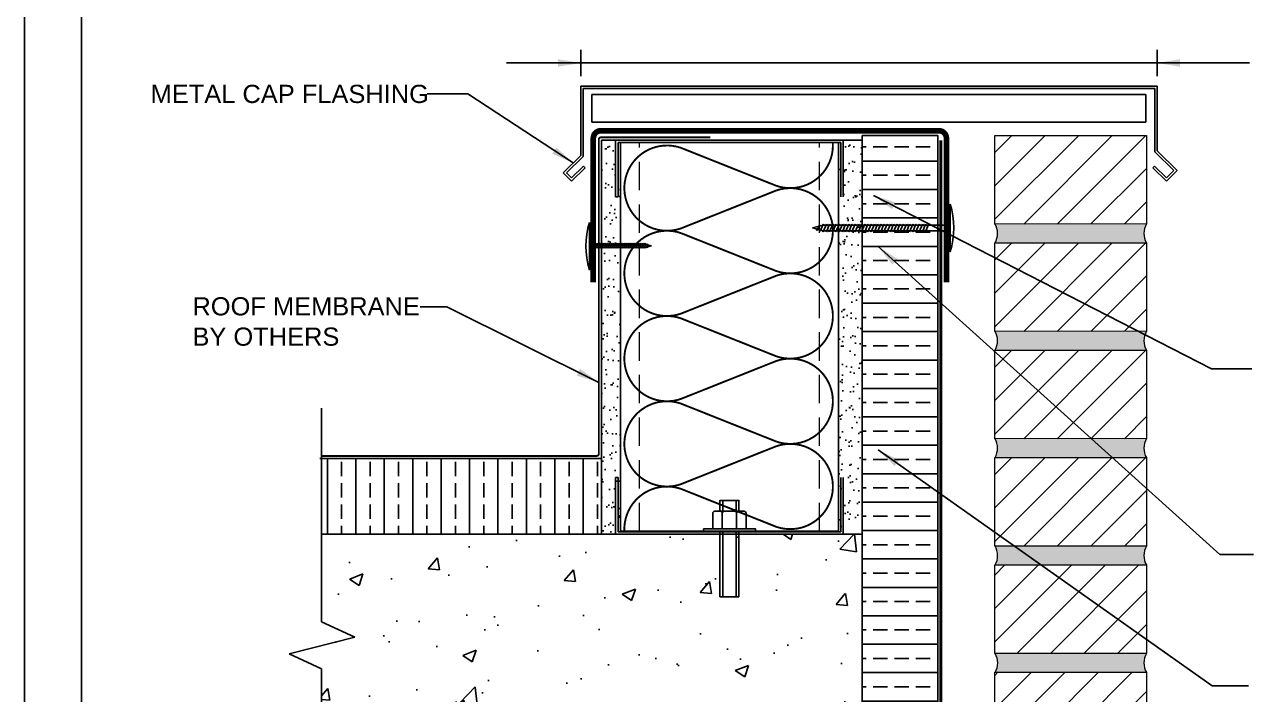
# Model space of a CAD drawing. Extents: x -1.9 to 49.1, y 313.3 to 379.3.
# Drawn here: x -1.92 to 30.49, y 332.7 to 350.37 of the extents above; entities that cross this region are included whole.
import ezdxf

# ---------------------------------------------------------------- set-up
doc = ezdxf.new("R2010")
doc.units = 0
doc.header["$LTSCALE"] = 1.5
doc.header["$MEASUREMENT"] = 0
doc.linetypes.add('DASHED', pattern=[0.75, 0.5, -0.25])
for name, color, linetype in [('8x11 layout', 7, 'CONTINUOUS'), ('DuPont Thru-Wall Flashing', 252, 'CONTINUOUS'), ('INSULATION', 241, 'CONTINUOUS'), ('STRUCTURE', 250, 'CONTINUOUS'), ('TEXT', 7, 'CONTINUOUS')]:
    doc.layers.add(name, color=color, linetype=linetype)
doc.layers.add('brick', color=250, linetype='CONTINUOUS', lineweight=5)
doc.layers.add('Metal Stud', color=250, linetype='CONTINUOUS', lineweight=18)
doc.layers.add('EXTERIOR INSULATION', color=7, linetype='CONTINUOUS', true_color=0xcdd69f)
doc.layers.add('Tyvek CommercialWrap', color=7, linetype='DASHED', true_color=0x00538e)
doc.layers.add('VIEWPORT', color=7, linetype='CONTINUOUS', plot=False)
doc.styles.add('DETAILS', font='sanss___.ttf', dxfattribs={"height": 1})
doc.dimstyles.new('TYVEKDETAILS', dxfattribs={"dimscale": 6, "dimtxt": 1.5, "dimasz": 0.1, "dimexe": 0.75, "dimexo": 0.75, "dimgap": 0.75, "dimtad": 0, "dimtih": 1, "dimtoh": 1, "dimdec": 4, "dimzin": 0, "dimdsep": 46, "dimlunit": 4, "dimtxsty": 'DETAILS', "dimcen": 0.0625, "dimadec": 0, "dimazin": 0, "dimtfac": 1, "dimtdec": 4, "dimtofl": 0, "dimtmove": 0, "dimatfit": 3, "dimfxl": 1, "dimfrac": 2, "dimtolj": 1, "dimtzin": 0, "dimarcsym": 0})
pattern_1 = [(45, (54.7673723607943, 320.1022957028051), (-0.4419417382415922, 0.4419417382415922), [])]

msp = doc.modelspace()

# ---------------------------------------------------------------- hatches: boundary and pattern name
at = {"layer": 'brick'}
h = msp.add_hatch(dxfattribs=at)
h.set_pattern_fill('_USER', color=256, scale=0.625, angle=45, style=0, pattern_type=0)
h.set_pattern_definition([(45, (54.7673723607943, 328.6022957028051), (-0.4419417382415922, 0.4419417382415922), [])])
h.paths.add_polyline_path([(27.66461665456814, 347.445494109721), (23.66461665456814, 347.445494109721), (23.66992560519566, 345.1095191980619), (27.66616458105864, 345.1121703021017)])
h = msp.add_hatch(dxfattribs=at)
h.set_pattern_fill('AR-SAND', color=256, scale=0.15, style=0)
h.set_pattern_definition([(37.50000000000001, (-483.3116347083385, 254.2727413939101), (-0.009449003716441223, 0.2890235653519738), [0, -0.228, 0, -0.255, 0, -0.24375]), (7.499999999999999, (-483.3116347083385, 254.2727413939101), (0.2654665057901591, 0.423321909784461), [0, -0.123, 0, -0.2055, 0, -0.07875]), (327.5, (-483.4961347083385, 254.2727413939101), (0.4671212792627242, 0.0008488580305446746), [0, -0.075, 0, -0.27, 0, -0.3525]), (317.5, (-483.4961347083385, 254.2727413939101), (0.450918990685844, 0.1316513347401374), [0, -0.0375, 0, -0.177, 0, -0.2025])])
edge = h.paths.add_edge_path()
edge.add_arc((28.09386567031299, 327.8608390687477), 0.4960802461384055, 149.5601036199079, 210.0851456523642, ccw=False)
edge.add_line((27.66616458105864, 328.112170302102), (23.6774458914183, 328.1095241870182))
edge.add_arc((23.24974480216417, 327.858192953664), 0.496080246138185, -29.732570782365713, 30.439896380099697, ccw=False)
edge.add_line((23.68051594599035, 327.6121607763878), (27.66461665456836, 327.6121607763878))
edge = h.paths.add_edge_path()
edge.add_arc((28.09386567031299, 330.694172402081), 0.4960802461384055, 149.5601036199079, 210.0851456523642, ccw=False)
edge.add_line((27.66616458105864, 330.9455036354352), (23.67556625954785, 330.9428562734042))
edge.add_arc((23.24786517029349, 330.6915250400498), 0.4960802461384242, -29.732404929163295, 30.439896380094922, ccw=False)
edge.add_line((23.67863702630359, 330.445494109721), (27.66461665456836, 330.445494109721))
edge = h.paths.add_edge_path()
edge.add_arc((28.09386567031299, 333.5275057354143), 0.4960802461384055, 149.5601036199079, 210.0851456523642, ccw=False)
edge.add_line((27.66616458105864, 333.7788369687687), (23.67368662767751, 333.7761883597902))
edge.add_arc((23.24598553842281, 333.5248571264358), 0.4960802461386751, -29.73223907625811, 30.4398963800665, ccw=False)
edge.add_line((23.67675810661194, 333.2788274430545), (27.66461665456836, 333.2788274430545))
edge = h.paths.add_edge_path()
edge.add_arc((28.09386567031299, 336.3608390687477), 0.4960802461384055, 149.5601036199079, 210.0851456523642, ccw=False)
edge.add_line((27.66616458105864, 336.6121703021017), (23.67335150505778, 336.609521470803))
edge.add_arc((23.24410414781164, 336.360840315695), 0.4960802461384309, -30.085312093924927, 30.08552777022919, ccw=False)
edge.add_line((23.67335244115566, 336.1121607763878), (27.66461665456836, 336.1121607763878))
edge = h.paths.add_edge_path()
edge.add_arc((23.2422245159413, 339.1941724020808), 0.4960802461385021, 10.725880701547112, 30.08552777024329, ccw=False)
edge.add_line((23.72963765979102, 339.2864981179532), (23.73499247594953, 339.2514030599318))
edge.add_arc((23.24222451594721, 339.1941724020808), 0.4960802461325152, -1.713473922534888, 6.624720018543883, ccw=False)
edge.add_line((23.73808294279331, 339.1793389557988), (23.72908148908232, 339.0989573911174))
edge.add_arc((23.2422245159413, 339.1941724020812), 0.4960802461384984, 329.9148543476159, 348.9342876105186, ccw=False)
edge.add_line((23.67147353168593, 338.945494109721), (27.66461665456836, 338.945494109721))
edge.add_arc((28.09386567031299, 339.1941724020808), 0.4960802461384055, 149.5601036199079, 210.0851456523642, ccw=False)
edge.add_line((27.66616458105864, 339.4455036354352), (23.67147187318744, 339.4428535571892))
edge = h.paths.add_edge_path()
edge.add_arc((23.24222451594107, 342.0275057354143), 0.4960802461385991, -30.085145652348217, 30.08552777021032, ccw=False)
edge.add_line((23.67147353168593, 341.7788274430545), (27.66461665456836, 341.7788274430545))
edge.add_arc((28.09386567031299, 342.0275057354143), 0.4960802461384055, 149.5601036199079, 210.0851456523642, ccw=False)
edge.add_line((27.66616458105864, 342.2788369687685), (23.67147187318744, 342.2761868905222))
edge = h.paths.add_edge_path()
edge.add_arc((28.09386567031299, 344.8608390687475), 0.4960802461384055, 149.5601036199079, 210.0851456523642, ccw=False)
edge.add_line((27.66616458105864, 345.1121703021017), (23.67147187318744, 345.1095202238557))
edge.add_arc((23.24222451594107, 344.8608390687475), 0.4960802461385991, -30.085145652348217, 30.08552777021032, ccw=False)
edge.add_line((23.67147353168593, 344.6121607763876), (27.66461665456836, 344.6121607763876))
edge = h.paths.add_edge_path()
edge.add_line((25.26544390196295, 324.7788274430545), (25.49540712038561, 325.2773968887564))
edge.add_line((25.49540712038561, 325.2773968887564), (23.67932552328875, 325.2761921006322))
edge.add_arc((23.2516244340344, 325.024860867278), 0.4960802461384098, -29.732736635794822, 30.43989638009208, ccw=False)
edge.add_line((23.68239486567245, 324.7788274430545), (25.26544390196295, 324.7788274430545))
edge = h.paths.add_edge_path()
edge.add_line((25.72139653446516, 325.2775468100829), (25.84930993266448, 324.7788274430545))
edge.add_line((25.84930993266448, 324.7788274430545), (27.66461665456836, 324.7788274430545))
edge.add_arc((28.09386567031299, 325.0275057354143), 0.4960802461384198, 149.5601036199079, 210.0851456523671, ccw=False)
edge.add_line((27.66616458105864, 325.2788369687687), (25.72139653446516, 325.2775468100831))
h = msp.add_hatch(dxfattribs=at)
h.set_pattern_fill('_USER', color=256, scale=0.625, angle=45, style=0, pattern_type=0)
h.set_pattern_definition([(45, (54.7673723607943, 325.7689623694719), (-0.4419417382415922, 0.4419417382415922), [])])
h.paths.add_polyline_path([(27.66461665456814, 344.6121607763876), (23.66461665456814, 344.6121607763876), (23.66992560519566, 342.2761858647286), (27.66616458105864, 342.2788369687685)])
h = msp.add_hatch(dxfattribs=at)
h.set_pattern_fill('_USER', color=256, scale=0.625, angle=45, style=0, pattern_type=0)
h.set_pattern_definition([(45, (54.7673723607943, 322.9356290361384), (-0.4419417382415922, 0.4419417382415922), [])])
h.paths.add_polyline_path([(27.66461665456814, 341.7788274430545), (23.66461665456814, 341.7788274430545), (23.66992560519566, 339.4428525313951), (27.66616458105864, 339.4455036354352)])
h = msp.add_hatch(dxfattribs=at)
h.set_pattern_fill('_USER', color=256, scale=0.625, angle=45, style=0, pattern_type=0)
h.set_pattern_definition(pattern_1)
h.paths.add_polyline_path([(27.66461665456814, 338.945494109721), (23.66461665456814, 338.945494109721), (23.66992560519566, 336.6095191980619), (27.66616458105864, 336.6121703021017)])
h = msp.add_hatch(dxfattribs=at)
h.set_pattern_fill('_USER', color=256, scale=0.625, angle=45, style=0, pattern_type=0)
h.set_pattern_definition(pattern_1)
h.paths.add_polyline_path([(27.66461665456814, 336.1121607763878), (23.66461665456814, 336.1121607763878), (23.66992560519566, 333.7761858647286), (27.66616458105864, 333.7788369687687)])
h = msp.add_hatch(dxfattribs=at)
h.set_pattern_fill('_USER', color=256, scale=0.625, angle=45, style=0, pattern_type=0)
h.set_pattern_definition(pattern_1)
h.paths.add_polyline_path([(27.66461665456814, 333.2788274430545), (23.66461665456814, 333.2788274430545), (23.66992560519566, 330.9428525313954), (27.66616458105864, 330.9455036354352)])
at = {"layer": 'EXTERIOR INSULATION', "linetype": 'Continuous'}
h = msp.add_hatch(dxfattribs=at)
h.set_pattern_fill('ANSI33', color=250, scale=3, angle=135, style=0)
h.set_pattern_definition([(180, (-681.9181197037475, 258.2705202941484), (-1.110223024625157e-16, -0.75), []), (180, (-682.2931197031182, 258.6455202935192), (-1.110223024625157e-16, -0.75), [0.375, -0.1875])])
h.paths.add_polyline_path([(21.84118552198663, 324.7185192275683), (22.16636256642994, 324.7185191678773), (22.1663653453237, 347.445494109721), (20.16636537280908, 347.445494109721), (20.16636537280908, 343.6785943266), (20.16636537280908, 343.2964930574442), (20.16636537280897, 324.7185192275683)])
at = {"layer": 'STRUCTURE'}
h = msp.add_hatch(dxfattribs=at)
h.set_pattern_fill('AR-SAND', color=256, scale=0.25, style=0)
h.set_pattern_definition([(322.5, (53.75783016863602, 360.1715365155144), (-0.01574833952740204, -0.4817059422532897), [0, -0.38, 0, -0.425, 0, -0.40625]), (352.5, (53.75783016863602, 360.1715365155144), (0.4424441763169318, -0.7055365163074351), [0, -0.205, 0, -0.3425, 0, -0.13125]), (32.50000000000003, (53.45033016863613, 360.1715365155144), (0.7785354654378738, -0.001414763384241124), [0, -0.125, 0, -0.45, 0, -0.5875]), (42.50000000000002, (53.45033016863613, 360.1715365155144), (0.7515316511430733, -0.2194188912335623), [0, -0.0625, 0, -0.295, 0, -0.3375])])
h.paths.add_polyline_path([(20.16636537280908, 336.9205778908442), (19.54136537280908, 336.9205778908442), (19.54136537280908, 347.2629739652477), (19.60386537280908, 347.2629739652477), (19.60386537280908, 345.8254739652477), (19.66636537280908, 345.8254739652477), (19.66636537280885, 347.3254739652477), (20.16636537280908, 347.3254739652475)])
h.paths.add_polyline_path([(13.79136537280908, 336.9205778908442), (13.29136537280908, 336.9205778908442), (13.29136537280908, 347.3254739652475), (13.66636537280908, 347.3254739652475), (13.66636537280908, 345.8254739652477), (13.72886537280908, 345.8254739652477), (13.72886537280908, 347.2629739652477), (13.79136537280908, 347.2629739652477)])
at = {"layer": 'STRUCTURE', "linetype": 'Continuous'}
h = msp.add_hatch(dxfattribs=at)
h.set_pattern_fill('ANSI33', color=256, scale=3, angle=45, style=0)
h.set_pattern_definition([(90, (-483.6875404654089, 257.0811541823259), (-0.75, 1.110223024625157e-16), []), (90, (-483.3125404660381, 257.4561541816965), (-0.75, 1.110223024625157e-16), [0.375, -0.1875])])
h.paths.add_polyline_path([(13.29136537280908, 336.9205778908442), (13.29136537280908, 338.9205778908442), (5.86334774449972, 338.9205778908442), (5.86334774449972, 336.9205778908442)])
h = msp.add_hatch(dxfattribs=at)
h.set_pattern_fill('AR-CONC', color=256, scale=0.5, style=0)
h.set_pattern_definition([(49.99999999999999, (-484.8125404654114, 257.0811541823259), (3.586300913003767, -0.3137606749129755), [0.375, -4.125]), (355, (-484.8125404654114, 257.0811541823259), (-0.693756668065, 3.760960668500059), [0.3, -3.3]), (100.4514, (-484.5136820654113, 257.0550074823259), (2.892546908570108, 3.447197710304768), [0.3187009499999992, -3.505710559999993]), (46.18420000000001, (-484.8125404654114, 258.0811541823259), (5.336205243128222, -0.8275950716450904), [0.5625, -6.1875]), (96.6356, (-484.3678567404114, 258.0121876473258), (4.673313527743517, 4.870589354502209), [0.4780514399999991, -5.258564999999985]), (351.1842, (-484.8125404654114, 258.0811541823259), (4.673309725668136, 4.870593004626623), [0.45, -4.95]), (21, (-484.3125404654114, 257.8311541823259), (2.984535260592308, -2.013094453326694), [0.375, -4.125]), (326.0000000000001, (-484.3125404654114, 257.8311541823259), (1.216576659607909, 3.625750225234265), [0.3, -3.3]), (71.4514, (-484.0638293004114, 257.6633961523257), (4.20111314290745, 1.612652483549762), [0.31870095, -3.50571056]), (37.50000000000001, (-484.8125404654114, 257.0811541823259), (0.06079927658645334, 1.664469269156557), [0, -3.26, 0, -3.35, 0, -3.3125]), (7.499999999999999, (-484.8125404654114, 257.0811541823259), (1.315347687210743, 1.972058559411801), [0, -1.91, 0, -3.185, 0, -1.2625]), (327.5, (-485.9275404654114, 257.0811541823259), (2.669112180862045, -0.112774358671899), [0, -1.25, 0, -3.9, 0, -5.175]), (317.5, (-486.4275404654114, 257.0811541823259), (2.915930846711931, 0.5005249116615882), [0, -1.625, 0, -2.59, 0, -3.675])])
h.paths.add_polyline_path([(5.909218424964706, 333.3704134233228), (5.909218424964592, 330.9205778908442), (20.16636537280908, 330.9205778908442), (20.16636537280908, 336.9205778908442), (5.909218424964479, 336.9205778908442), (5.909218424964479, 334.6125746821178), (6.783017159563315, 334.2095384130594), (5.052556838267151, 333.7657035135539)])

# ---------------------------------------------------------------- linework, layer by layer
at = {"layer": '8x11 layout', "color": 7}
msp.add_line((-0.4225429733178316, 377.7587780834008), (-0.4225429733178316, 314.7587780834008), dxfattribs=at)
at = {"layer": 'brick'}
for points in [[(27.66616458105864, 345.1121703021017), (23.66992560519566, 345.1095191980619), (23.66461665456814, 347.445494109721), (27.66461665456814, 347.445494109721), (27.66616458105864, 345.1121703021017, 0.2704061141941634), (27.66461665456825, 344.6121607763878, 0.9074311398367584), (27.66461665456825, 344.6121607763878, -0.1931272375800366)], [(27.66616458105864, 342.2788369687685), (23.66992560519566, 342.2761858647286), (23.66461665456814, 344.6121607763876), (27.66461665456814, 344.6121607763876), (27.66616458105864, 342.2788369687685, 0.2704061141941634), (27.66461665456825, 341.7788274430545, 0.9074311398367584), (27.66461665456825, 341.7788274430545, -0.1931272375800366)], [(27.66616458105864, 339.4455036354352), (23.66992560519566, 339.4428525313951), (23.66461665456814, 341.7788274430545), (27.66461665456814, 341.7788274430545), (27.66616458105864, 339.4455036354352, 0.2704061141941634), (27.66461665456825, 338.945494109721, 0.9074311398367584), (27.66461665456825, 338.945494109721, -0.1931272375800366)], [(27.66616458105864, 336.6121703021017), (23.66992560519566, 336.6095191980619), (23.66461665456814, 338.945494109721), (27.66461665456814, 338.945494109721), (27.66616458105864, 336.6121703021017, 0.2704061141941634), (27.66461665456825, 336.1121607763878, 0.9074311398367584), (27.66461665456825, 336.1121607763878, -0.1931272375800366)], [(27.66616458105864, 333.7788369687687), (23.66992560519566, 333.7761858647286), (23.66461665456814, 336.1121607763878), (27.66461665456814, 336.1121607763878), (27.66616458105864, 333.7788369687687, 0.2704061141941634), (27.66461665456825, 333.2788274430545, 0.9074311398367584), (27.66461665456825, 333.2788274430545, -0.1931272375800366)], [(27.66616458105864, 330.9455036354352), (23.66992560519566, 330.9428525313951), (23.66461665456814, 333.2788274430545), (27.66461665456814, 333.2788274430545), (27.66616458105864, 330.9455036354352, 0.2704061141941634), (27.66461665456825, 330.445494109721, 0.9074311398367584), (27.66461665456825, 330.445494109721, -0.1931272375800366)]]:
    msp.add_lwpolyline(points, format="xyb", dxfattribs=at)
for centre in [(23.2422245159413, 344.8608390687475), (23.2422245159413, 342.0275057354143), (23.2422245159413, 339.1941724020808), (23.24410414781164, 336.360840315695), (23.24598553842316, 333.5248571264358)]:
    msp.add_arc(centre, 0.4960802461384119, 329.9148543476431, 30.43989638009603, dxfattribs=at)
at = {"layer": 'DuPont Thru-Wall Flashing'}
for points in [[(13.07684508940019, 343.5730171781483, 0.15, 0.15, 0), (13.07684508940019, 347.3730171781483, 0.15, 0.15, -0.414213562373095), (13.27684508940013, 347.5730171781483, 0.15, 0.15, 0), (16.55931082847155, 347.5730171781483, 0.15, 0.15, 0)], [(16.55931082847155, 347.5730171781483, 0.15, 0.15, 0), (22.18961703115849, 347.5730169336025, 0.15, 0.15, -0.414213562373095), (22.38961703115842, 347.3730169336025, 0.15, 0.15, 0), (22.38961703115842, 343.5730169336025, 0, 0, 0)]]:
    msp.add_lwpolyline(points, format="xyseb", dxfattribs=at)
at = {"layer": 'EXTERIOR INSULATION', "color": 250, "linetype": 'Continuous', "flags": 128}
for points in [[(20.16636537280908, 347.445494109721), (22.1663653453237, 347.445494109721), (22.16636256642994, 324.7185191678773)], [(20.16636537280908, 343.2964930574442), (20.16636537280908, 343.5796933344532), (20.16636537280908, 347.445494109721)], [(20.16636537280897, 324.7185192275683), (20.16636537280908, 343.2964930574442)]]:
    msp.add_lwpolyline(points, dxfattribs=at)
at = {"layer": 'INSULATION', "color": 253, "const_width": 0.05}
for points in [[(19.39523979778289, 340.4325363327443, 0.5155500965720937), (17.9022404134156, 341.4956456653649), (15.38823918215246, 340.494427000124, -1.404370499403762), (15.38823918215519, 342.6206456653636), (17.90224041341514, 341.619427000124, 1.404370499398822), (17.90224041341514, 343.7456456653651), (15.38823918215155, 342.7444270001242, -1.404370499403763), (15.38823918215451, 344.870645665364), (17.90224041341423, 343.8694270001242, 1.404370499398822), (17.90224041341514, 345.9956456653651), (15.38823918215155, 344.9944270001242, -1.404370499403762), (15.38823918215451, 347.120645665364), (17.90224041341423, 346.1194270001242, 0.5384087590727485), (19.39236046298595, 347.2629739652477, 0.5384087590727485)], [(13.89655866947817, 337.003077890844, -0.5309715495033995), (15.38823918215542, 338.1206456653626), (17.90224041341514, 337.1194270001229, 1.404370499398822), (17.90224041341605, 339.2456456653638), (15.38823918215246, 338.2444270001229, -1.404370499403762), (15.38823918215542, 340.3706456653626), (17.90224041341514, 339.3694270001229, 0.5155500965725927), (19.39523979778312, 340.4325363327439)]]:
    msp.add_lwpolyline(points, format="xyb", dxfattribs=at)
at = {"layer": 'Metal Stud', "linetype": 'DASHED', "lineweight": 5}
for p, q in [((14.29136537280908, 337.003077890844), (14.29136537280908, 347.2629739652477)), ((19.04136537280908, 337.003077890844), (19.04136537280908, 347.2629739652477))]:
    msp.add_line(p, q, dxfattribs=at)
at = {"layer": 'STRUCTURE'}
for p, q in [((12.74578674248869, 346.9197630956824), (12.74578674248869, 348.7483480527376)), ((12.74578674248858, 348.7483480527376), (27.95107973286667, 348.7483480527376)), ((27.95107973286667, 347.0447630956826), (27.95107973286667, 348.7483480527376)), ((12.80828674248869, 346.893874748034), (12.80828674248869, 348.6858480527376)), ((12.80828674248869, 348.6858480527376), (27.88857973286667, 348.6858480527376)), ((13.03539041916838, 348.5298338448038), (27.64779441509381, 348.5298338448038)), ((27.88857973286667, 347.0188747480342), (27.88857973286667, 348.6858480527376)), ((13.29136537280908, 336.9205778908442), (13.29136537280908, 347.3254739652477)), ((13.66636537280908, 347.3254739652477), (19.66636537280908, 347.3254739652477)), ((13.66636537280908, 345.8254739652477), (13.66636537280908, 347.3254739652477)), ((13.72886537280908, 347.2629739652477), (19.60386537280908, 347.2629739652477)), ((13.72886537280908, 345.8254739652477), (13.72886537280908, 347.2629739652477)), ((13.79136537280908, 337.003077890844), (13.79136537280908, 347.2629739652477)), ((19.54136537280908, 337.003077890844), (19.54136537280908, 347.2629739652477)), ((19.60386537280908, 345.8254739652477), (19.60386537280908, 347.2629739652477)), ((19.66636537280908, 345.8254739652477), (19.66636537280908, 347.3254739652477)), ((20.16636537280908, 336.9205778908442), (20.16636537280908, 347.3254739652477)), ((12.74578674248869, 346.9197630956824), (12.28488870056594, 346.4588650537596)), ((12.80828674248869, 346.893874748034), (12.37327704821428, 346.4588650537596)), ((27.88857973286667, 347.0188747480342), (28.3860894271412, 346.5213650537598)), ((27.95107973286667, 347.0447630956826), (28.47447777478942, 346.5213650537598)), ((12.8171144168241, 346.6375373794244), (12.50585956968689, 346.3262825322872)), ((12.86130859064815, 346.5933432056004), (12.50585956968689, 346.2378941846387)), ((27.83555788470721, 346.5933432056004), (28.1910069056687, 346.2378941846389)), ((27.87975205853138, 346.6375373794244), (28.1910069056687, 346.3262825322872)), ((19.13660561751897, 345.0795315553792), (18.85491474580351, 345.0068463136799)), ((18.85491474580351, 345.0068463136799), (19.13660561751897, 344.9341610719807)), ((18.95812856979967, 344.9806506567932), (18.98496068121915, 344.940910124204)), ((19.04611395298946, 345.0893193484064), (18.98496068121915, 344.940910124204)), ((19.0342374636997, 344.9605753251558), (19.06106957511918, 344.9208347925669)), ((19.04611395298946, 345.0893193484064), (19.06582830845821, 345.0600529909846)), ((19.13870370101506, 345.1092404176838), (19.06106957511918, 344.9208347925669)), ((19.11491143227465, 344.9397588646543), (19.13871895980412, 344.9044979860432)), ((19.13660561751897, 345.0795315553792), (22.49138862668178, 345.0795315553798)), ((22.49138862668178, 344.9341610719814), (19.13660561751897, 344.9341610719807)), ((19.13870370101506, 345.1092404176838), (19.15841805648381, 345.079974060262)), ((19.22308480453069, 345.1092404176838), (19.13871895980412, 344.9044979860432)), ((19.20333993148381, 344.9337643434651), (19.22310006331975, 344.9044979860432)), ((19.22308480453069, 345.1092404176838), (19.24279915999944, 345.079974060262)), ((19.30746590804631, 345.1092404176838), (19.22310006331975, 344.9044979860432)), ((19.28772103499944, 344.9337643434651), (19.30748116683537, 344.9044979860432)), ((19.30746590804631, 345.1092404176838), (19.32718026351506, 345.079974060262)), ((19.39184701156194, 345.1092404176838), (19.30748116683537, 344.9044979860432)), ((19.37210213851506, 344.9337643434651), (19.391862270351, 344.9044979860432)), ((19.39184701156194, 345.1092404176838), (19.41156136703069, 345.079974060262)), ((19.47622811507756, 345.1092404176838), (19.391862270351, 344.9044979860432)), ((19.45648324203069, 344.9337643434651), (19.47624337386662, 344.9044979860432)), ((19.47622811507756, 345.1092404176838), (19.49594247054631, 345.079974060262)), ((19.56060921859319, 345.1092404176838), (19.47624337386662, 344.9044979860432)), ((19.54086434554631, 344.9337643434651), (19.56062447738225, 344.9044979860432)), ((19.56060921859319, 345.1092404176838), (19.58032357406194, 345.079974060262)), ((19.64499032210881, 345.1092404176838), (19.56062447738225, 344.9044979860432)), ((19.6252378196674, 344.9337643434651), (19.64499032210881, 344.9044979860432)), ((19.72937142562444, 345.1092404176838), (19.64499032210881, 344.9044979860432)), ((19.64499032210881, 345.1092404176838), (19.66470467757756, 345.079974060262)), ((19.7096112937885, 344.9337643434651), (19.72937142562444, 344.9044979860432)), ((19.81374489974553, 345.1092404176838), (19.72937142562444, 344.9044979860432)), ((19.72937142562444, 345.1092404176838), (19.74907815169865, 345.079974060262)), ((19.79399239730412, 344.9337643434651), (19.81374489974553, 344.9044979860432)), ((19.89811837386662, 345.1092404176838), (19.81374489974553, 344.9044979860432)), ((19.81374489974553, 345.1092404176838), (19.83345162581975, 345.079974060262)), ((19.87836587142522, 344.9337643434651), (19.89811837386662, 344.9044979860432)), ((19.89811837386662, 345.1092404176838), (19.91783272933537, 345.079974060262)), ((19.98249184798772, 345.1092404176838), (19.89811837386662, 344.9044979860432)), ((19.96273934554631, 344.9337643434651), (19.98249184798772, 344.9044979860432)), ((19.98249184798772, 345.1092404176838), (20.00220620345647, 345.079974060262)), ((20.06686532210881, 345.1092404176838), (19.98249184798772, 344.9044979860432)), ((20.0471128196674, 344.9337643434651), (20.06686532210881, 344.9044979860432)), ((20.06686532210858, 345.1096119006806), (20.08657967757733, 345.0803455432588)), ((20.15123116683537, 345.1092404176838), (20.06686532210881, 344.9044979860432)), ((20.1314862937885, 344.9337643434651), (20.15124642562444, 344.9044979860432)), ((20.15123116683537, 345.1092404176838), (20.17094552230412, 345.079974060262)), ((20.235612270351, 345.1092404176838), (20.15124642562444, 344.9044979860432)), ((20.21585976790959, 344.9337643434651), (20.235612270351, 344.9044979860432)), ((20.31999337386662, 345.1092404176838), (20.235612270351, 344.9044979860432)), ((20.235612270351, 345.1092404176838), (20.25532662581975, 345.079974060262)), ((20.30023324203069, 344.9337643434651), (20.31999337386662, 344.9044979860432)), ((20.40436684798772, 345.1092404176838), (20.31999337386662, 344.9044979860432)), ((20.31999337386662, 345.1092404176838), (20.33970009994084, 345.079974060262)), ((20.38461434554631, 344.9337643434651), (20.40436684798772, 344.9044979860432)), ((20.48874032210881, 345.1092404176838), (20.40436684798772, 344.9044979860432)), ((20.40436684798772, 345.1092404176838), (20.42407357406194, 345.079974060262)), ((20.4689878196674, 344.9337643434651), (20.48874032210881, 344.9044979860432)), ((20.48874032210881, 345.1092404176838), (20.50845467757756, 345.079974060262)), ((20.5731137962299, 345.1092404176838), (20.48874032210881, 344.9044979860432)), ((20.5533612937885, 344.9337643434651), (20.5731137962299, 344.9044979860432)), ((20.5533612937885, 344.9337643434651), (20.57312142562444, 344.9044979860432)), ((20.5731137962299, 345.1092404176838), (20.59282815169865, 345.079974060262)), ((20.64524437617069, 345.0795315553794), (20.5731137962299, 344.9044979860432)), ((20.657487270351, 345.1092404176838), (20.57312142562444, 344.9044979860432)), ((20.63774239730412, 344.9337643434651), (20.65750252914006, 344.9044979860432)), ((20.657487270351, 345.1092404176838), (20.67720162581975, 345.079974060262)), ((20.74186837386662, 345.1092404176838), (20.65750252914006, 344.9044979860432)), ((20.72212350081975, 344.9337643434651), (20.74188363265569, 344.9044979860432)), ((20.74186837386662, 345.1092404176838), (20.76158272933537, 345.079974060262)), ((20.82624947738225, 345.1092404176838), (20.74188363265569, 344.9044979860432)), ((20.80650460433537, 344.9337643434651), (20.82626473617131, 344.9044979860432)), ((20.82624947738225, 345.1092404176838), (20.845963832851, 345.079974060262)), ((20.91063058089787, 345.1092404176838), (20.82626473617131, 344.9044979860432)), ((20.89087807845647, 344.9337643434651), (20.91063058089787, 344.9044979860432)), ((20.9950116844135, 345.1092404176838), (20.91063058089787, 344.9044979860432)), ((20.91063058089787, 345.1092404176838), (20.93034493636662, 345.079974060262)), ((20.97525155257756, 344.9337643434651), (20.9950116844135, 344.9044979860432)), ((21.07938515853459, 345.1092404176838), (20.9950116844135, 344.9044979860432)), ((20.9950116844135, 345.1092404176838), (21.01471841048772, 345.079974060262)), ((21.05963265609319, 344.9337643434651), (21.07938515853459, 344.9044979860432)), ((21.16375863265569, 345.1092404176838), (21.07938515853459, 344.9044979860432)), ((21.07938515853459, 345.1092404176838), (21.09909188460881, 345.079974060262)), ((21.14400613021428, 344.9337643434651), (21.16375863265569, 344.9044979860432)), ((21.16375863265569, 345.1092404176838), (21.18347298812444, 345.079974060262)), ((21.24813210677678, 345.1092404176838), (21.16375863265569, 344.9044979860432)), ((21.22837960433537, 344.9337643434651), (21.24813210677678, 344.9044979860432)), ((21.24813210677678, 345.1092404176838), (21.26784646224553, 345.079974060262)), ((21.33250558089787, 345.1092404176838), (21.24813210677678, 344.9044979860432)), ((21.31275307845647, 344.9337643434651), (21.33250558089787, 344.9044979860432)), ((21.33250558089765, 345.1096119006806), (21.3522199363664, 345.0803455432588)), ((21.41687142562444, 345.1092404176838), (21.33250558089787, 344.9044979860432)), ((21.39712655257756, 344.9337643434651), (21.4168866844135, 344.9044979860432)), ((21.41687142562444, 345.1092404176838), (21.43658578109319, 345.079974060262)), ((21.50125252914006, 345.1092404176838), (21.4168866844135, 344.9044979860432)), ((21.48150002669865, 344.9337643434651), (21.50125252914006, 344.9044979860432)), ((21.58563363265569, 345.1092404176838), (21.50125252914006, 344.9044979860432)), ((21.50125252914006, 345.1092404176838), (21.52096688460881, 345.079974060262)), ((21.56587350081975, 344.9337643434651), (21.58563363265569, 344.9044979860432)), ((21.67000710677678, 345.1092404176838), (21.58563363265569, 344.9044979860432)), ((21.58563363265569, 345.1092404176838), (21.6053403587299, 345.079974060262)), ((21.65025460433537, 344.9337643434651), (21.67000710677678, 344.9044979860432)), ((21.75438058089787, 345.1092404176838), (21.67000710677678, 344.9044979860432)), ((21.67000710677678, 345.1092404176838), (21.689713832851, 345.079974060262)), ((21.73462807845647, 344.9337643434651), (21.75438058089787, 344.9044979860432)), ((21.75438058089787, 345.1092404176838), (21.77409493636662, 345.079974060262)), ((21.83875405501897, 345.1092404176838), (21.75438058089787, 344.9044979860432)), ((21.81900155257756, 344.9337643434651), (21.83875405501897, 344.9044979860432)), ((21.83875405501897, 345.1092404176838), (21.85846841048772, 345.079974060262)), ((21.91088463495976, 345.0795315553794), (21.83875405501897, 344.9044979860432)), ((12.97274349924135, 344.5979727182089), (13.02398566549914, 344.4736386518719)), ((14.43939957773875, 344.5822748329897), (12.97274349924135, 344.5822748329899)), ((13.02398566549914, 344.6007139093244), (13.01174977098208, 344.5825494776809)), ((13.02398566549914, 344.6007139093244), (13.07634809644674, 344.4736386518719)), ((13.07635756695333, 344.6007139093244), (13.06412167243639, 344.5825494776809)), ((13.07635756695333, 344.6007139093244), (13.12871999790104, 344.4736386518719)), ((13.11413593802376, 344.5092591999837), (13.12871999790116, 344.4738692161818)), ((13.12871999790116, 344.6009444736344), (13.1164841033841, 344.5827800419906)), ((13.12871999790104, 344.6007139093244), (13.18108716410211, 344.4736386518719)), ((13.18108716410211, 344.6007139093244), (13.16885126958516, 344.5825494776809)), ((13.18108716410211, 344.6007139093244), (13.23345433030295, 344.4736386518719)), ((13.23345433030295, 344.6007139093244), (13.221218435786, 344.5825494776809)), ((13.23345433030295, 344.6007139093244), (13.28582149650401, 344.4736386518719)), ((13.28582149650401, 344.6007139093244), (13.27359033724019, 344.5825494776809)), ((13.28582149650401, 344.6007139093244), (13.33818866270485, 344.4736386518719)), ((13.33818866270485, 344.6007139093244), (13.32595750344126, 344.5825494776809)), ((13.33818866270485, 344.6007139093244), (13.39056056415927, 344.4736386518719)), ((13.39056056415927, 344.6007139093244), (13.37832466964232, 344.5825494776809)), ((13.39056056415927, 344.6007139093244), (13.44292299510687, 344.4736386518719)), ((13.44293246561347, 344.6007139093244), (13.43069657109652, 344.5825494776809)), ((13.44293246561347, 344.6007139093244), (13.49529489656118, 344.4736386518719)), ((13.4808664495614, 344.5094897642934), (13.49545050943891, 344.4740997804915)), ((13.49545050943891, 344.6011750379444), (13.48321461492174, 344.5830106063006)), ((13.49545050943868, 344.6009444736344), (13.54781767563975, 344.4738692161818)), ((13.54781767563975, 344.6009444736344), (13.5355817811228, 344.5827800419906)), ((13.54781767563975, 344.6009444736344), (13.60018484184059, 344.4738692161818)), ((13.60018484184059, 344.6009444736344), (13.58794894732375, 344.5827800419906)), ((13.60018484184059, 344.6009444736344), (13.65255200804165, 344.4738692161818)), ((13.65255200804165, 344.6009444736344), (13.64032084877783, 344.5827800419906)), ((13.65255200804165, 344.6009444736344), (13.7049191742426, 344.4738692161818)), ((13.7049191742426, 344.6009444736344), (13.6926880149789, 344.5827800419906)), ((13.7049191742426, 344.6009444736344), (13.75729107569691, 344.4738692161818)), ((13.75729107569691, 344.6009444736344), (13.74505518117996, 344.5827800419906)), ((13.75729107569691, 344.6009444736344), (13.80965350664451, 344.4738692161818)), ((13.80966297715111, 344.6009444736344), (13.79742708263416, 344.5827800419906)), ((13.80966297715111, 344.6009444736344), (13.86202540809882, 344.4738692161818)), ((13.84744134822142, 344.5092591999837), (13.86202540809882, 344.4738692161818)), ((13.86202540809882, 344.6009444736344), (13.84978951358175, 344.5827800419906)), ((13.8620254080987, 344.6007139093244), (13.91439257429965, 344.4736386518719)), ((13.91439257429965, 344.6007139093244), (13.90215667978282, 344.5825494776809)), ((13.91439257429965, 344.6007139093244), (13.96675974050061, 344.4736386518719)), ((13.96675974050061, 344.6007139093244), (13.95452384598366, 344.5825494776809)), ((13.96675974050061, 344.6007139093244), (14.01912690670167, 344.4736386518719)), ((14.01912690670167, 344.6007139093244), (14.00689574743785, 344.5825494776809)), ((14.01912690670167, 344.6007139093244), (14.07149407290251, 344.4736386518719)), ((14.07149407290251, 344.6007139093244), (14.05926291363892, 344.5825494776809)), ((14.07149407290251, 344.6007139093244), (14.12386597435682, 344.4736386518719)), ((14.12386597435682, 344.6007139093244), (14.11163007983998, 344.5825494776809)), ((14.12386597435682, 344.6007139093244), (14.17622840530441, 344.4736386518719)), ((14.17623787581101, 344.6007139093244), (14.16400198129406, 344.5825494776809)), ((14.17623787581101, 344.6007139093244), (14.22860030675884, 344.4736386518719)), ((14.22860977726521, 344.6007139093244), (14.21637388274826, 344.5825494776809)), ((14.22860977726521, 344.6007139093244), (14.28097220821292, 344.4736386518719)), ((14.28098167871963, 344.6007139093244), (14.26874578420268, 344.5825494776809)), ((14.28098167871963, 344.6007139093244), (14.33334410966734, 344.4736386518719)), ((14.33335358017393, 344.6007139093244), (14.32111768565687, 344.5825494776809)), ((14.33335358017393, 344.6007139093244), (14.38571601112153, 344.4736386518719)), ((14.38572548162813, 344.6007139093244), (14.37348958711118, 344.5825494776809)), ((14.38572548162813, 344.6007139093244), (14.43808791257572, 344.4736386518719)), ((14.43809738308232, 344.6007139093244), (14.42586148856537, 344.5825494776809)), ((14.43809738308232, 344.6007139093244), (14.4862817113443, 344.4837782398326)), ((14.43939957773875, 344.5822748329897), (14.61423358629509, 344.5371620748383)), ((14.61423358629509, 344.5371620748383), (14.43939957773875, 344.4920493166869)), ((14.49556405461465, 344.5883497159971), (14.48332816009781, 344.5701852843533)), ((14.50293530600629, 344.5084435638187), (14.4862817113443, 344.4837782398326)), ((14.49556405461465, 344.5883497159971), (14.53351939045808, 344.4962381775008)), ((14.55017298511984, 344.5209035014866), (14.53351939045808, 344.4962381775008)), ((12.97274349924135, 344.4920493166871), (14.43939957773875, 344.4920493166869)), ((12.98387807008157, 344.4918030835154), (12.97274349924135, 344.4753118812982)), ((13.03624523628253, 344.4918030835154), (13.02398566549914, 344.4736386518719)), ((13.08861240248348, 344.4918030835154), (13.07634809644674, 344.4736386518719)), ((13.14097956868443, 344.4918030835154), (13.12871999790104, 344.4736386518719)), ((13.19334673488549, 344.4918030835154), (13.18108716410211, 344.4736386518719)), ((13.24571390108645, 344.4918030835154), (13.23345433030295, 344.4736386518719)), ((13.2980810672874, 344.4918030835154), (13.28582149650401, 344.4736386518719)), ((13.35045296874159, 344.4918030835154), (13.33818866270485, 344.4736386518719)), ((13.40282013494266, 344.4918030835154), (13.39056056415927, 344.4736386518719)), ((13.45518730114372, 344.4918030835154), (13.44292299510687, 344.4736386518719)), ((13.50771008022218, 344.4920336478253), (13.49545050943868, 344.4738692161818)), ((13.56007724642325, 344.4920336478253), (13.54781767563975, 344.4738692161818)), ((13.61244441262409, 344.4920336478253), (13.60018484184059, 344.4738692161818)), ((13.66481157882515, 344.4920336478253), (13.65255200804165, 344.4738692161818)), ((13.71718348027935, 344.4920336478253), (13.7049191742426, 344.4738692161818)), ((13.7695506464803, 344.4920336478253), (13.75729107569691, 344.4738692161818)), ((13.82191781268136, 344.4920336478253), (13.80965350664451, 344.4738692161818)), ((13.87428497888209, 344.4918030835154), (13.8620254080987, 344.4736386518719)), ((13.92665214508315, 344.4918030835154), (13.91439257429965, 344.4736386518719)), ((13.97901931128399, 344.4918030835154), (13.96675974050061, 344.4736386518719)), ((14.03138647748506, 344.4918030835154), (14.01912690670167, 344.4736386518719)), ((14.08375837893925, 344.4918030835154), (14.07149407290251, 344.4736386518719)), ((14.13612554514032, 344.4918030835154), (14.12386597435682, 344.4736386518719)), ((14.18849271134138, 344.4918030835154), (14.17622840530441, 344.4736386518719)), ((14.24086461279558, 344.4918030835154), (14.22860030675884, 344.4736386518719)), ((14.29323651424966, 344.4918030835154), (14.28097220821292, 344.4736386518719)), ((14.34560841570408, 344.4918030835154), (14.33334410966734, 344.4736386518719)), ((14.39798031715827, 344.4918030835154), (14.38571601112153, 344.4736386518719)), ((14.45286427166207, 344.4955236377618), (14.43808791257572, 344.4736386518719)), ((13.66636537280908, 338.420577890844), (13.66636537280908, 336.920577890844)), ((13.72886537280908, 338.420577890844), (13.72886537280908, 336.983077890844)), ((19.60386537280908, 338.420577890844), (19.60386537280908, 336.983077890844)), ((19.66636537280908, 338.420577890844), (19.66636537280908, 336.920577890844)), ((16.49136537280913, 337.8149852343604), (16.49136537280913, 337.5309576480618)), ((16.84136537280904, 337.8149852343604), (16.84136537280904, 337.5309576480618)), ((7.518134834829539, 336.9205778908442), (20.16636537280908, 336.9205778908442)), ((13.72886537280908, 336.983077890844), (19.60386537280908, 336.983077890844)), ((13.79136537280908, 337.003077890844), (19.54136537280908, 337.003077890844)), ((16.41636537280908, 336.983077890844), (16.41636537280908, 335.273604562386)), ((16.91636537280908, 336.983077890844), (16.41636537280908, 336.983077890844)), ((16.49136537280913, 336.983077890844), (16.49136537280913, 335.273604562386)), ((16.84136537280904, 336.983077890844), (16.84136537280904, 335.273604562386)), ((16.91636537280908, 335.273604562386), (16.91636537280908, 336.983077890844)), ((20.16636537280908, 336.9205778908442), (20.16636537280908, 330.9205778908442)), ((16.41636537280908, 335.273604562386), (16.91636537280908, 335.273604562386))]:
    msp.add_line(p, q, dxfattribs=at)
at = {"layer": 'STRUCTURE', "linetype": 'Continuous'}
for p, q in [((13.03539041916838, 347.7998338448037), (13.03539041916838, 348.5298338448038)), ((27.64779441509381, 347.7998338448037), (27.64779441509381, 348.5298338448038)), ((13.03539041916838, 347.7998338448037), (27.64779441509381, 347.7998338448037)), ((12.50585956968689, 346.2378941846387), (12.28488870056594, 346.4588650537596)), ((12.50585956968689, 346.3262825322872), (12.37327704821428, 346.4588650537596)), ((12.8171144168241, 346.6375373794244), (12.86130859064815, 346.5933432056004)), ((27.87975205853138, 346.6375373794244), (27.83555788470721, 346.5933432056004)), ((28.1910069056687, 346.3262825322872), (28.3860894271412, 346.5213650537598)), ((28.1910069056687, 346.2378941846389), (28.47447777478942, 346.5213650537598))]:
    msp.add_line(p, q, dxfattribs=at)
at = {"layer": 'STRUCTURE', "linetype": 'Continuous', "const_width": 0.05}
for points in [[(13.22136537280892, 341.1214159963297), (13.22136537280892, 347.3454739652477, -0.4142135623730966), (13.27136537280887, 347.3954739652477), (16.16636537280772, 347.3954739652477)], [(5.909218424964592, 338.9905778908442), (13.17136537280896, 338.9905778908442, 0.4142135623730966), (13.22136537280892, 339.0405778908444), (13.22136537280892, 341.1214159963297)]]:
    msp.add_lwpolyline(points, format="xyb", dxfattribs=at)
at = {"layer": 'STRUCTURE'}
for points in [[(13.29136537280908, 347.3254739652477), (20.16636537280908, 347.3254739652477)], [(19.54136537280908, 337.1619083544597), (19.54136537280908, 347.2629739652477), (13.79136537280908, 347.2629739652477), (13.79136537280908, 337.1619087582408)], [(13.66636537280908, 345.8254739652477), (13.72886537280908, 345.8254739652477)], [(13.66636537280908, 338.420577890844), (13.72886537280908, 338.420577890844)]]:
    msp.add_lwpolyline(points, dxfattribs=at)
for points in [[(22.49138862668178, 345.6347583850556, -0.1473612908608156), (22.49138862668178, 344.3847583850556)], [(12.97274349924135, 345.1545998666872, 0.1473612908608156), (12.97274349924135, 343.9045998666872)], [(16.22886537280908, 337.069015390844), (16.47886537280908, 337.069015390844), (16.47886537280908, 337.480957648062, 0.414213562373095), (16.42886537280913, 337.5309576480618), (16.27886537280904, 337.5309576480618, 0.414213562373095), (16.22886537280908, 337.480957648062)], [(16.47886537280908, 337.069015390844), (16.85386537280908, 337.069015390844), (16.85386537280908, 337.480957648062, 0.414213562373095), (16.80386537280913, 337.5309576480618), (16.52886537280904, 337.5309576480618, 0.414213562373095), (16.47886537280908, 337.480957648062)], [(16.85386537280908, 337.069015390844), (17.10386537280908, 337.069015390844), (17.10386537280908, 337.480957648062, 0.414213562373095), (17.05386537280913, 337.5309576480618), (16.90386537280904, 337.5309576480618, 0.414213562373095), (16.85386537280908, 337.480957648062)]]:
    msp.add_lwpolyline(points, format="xyb", close=True, dxfattribs=at)
at = {"layer": 'STRUCTURE', "linetype": 'Continuous'}
for points in [[(5.909218424964592, 334.6125746821178), (5.909218424964592, 340.2472384736348)], [(5.86334774449972, 338.9205778908442), (13.29136537280908, 338.9205778908442), (13.29136537280908, 336.9205778908442), (5.909218424964592, 336.9205778908442)], [(6.783017159563201, 334.2095384130594), (5.909218424964592, 334.6125746821178)], [(5.052556838267151, 333.7657035135539), (6.783017159563201, 334.2095384130594)], [(5.909218424964592, 333.3704134233228), (5.052556838267151, 333.7657035135539)], [(5.909218424964592, 329.399594932544), (5.909218424964592, 333.3704134233228)]]:
    msp.add_lwpolyline(points, dxfattribs=at)
at = {"layer": 'STRUCTURE'}
for points in [[(16.41636537280908, 337.5309576480618), (16.41636537280908, 337.8149852343604), (16.91636537280908, 337.8149852343604), (16.91636537280908, 337.5309576480618)], [(15.97886537280908, 337.069015390844), (17.35386537280908, 337.069015390844), (17.35386537280908, 336.983077890844), (15.97886537280908, 336.983077890844)]]:
    msp.add_lwpolyline(points, close=True, dxfattribs=at)
at = {"layer": 'TEXT'}
for p, q in [((12.74578674248858, 349.0134821321037), (12.74578674248858, 349.7067736359602)), ((27.95036011690445, 349.0134821321037), (27.95036011690445, 349.7067736359602)), ((12.74578674248858, 349.360127884032), (27.95036011690445, 349.360127884032))]:
    msp.add_line(p, q, dxfattribs=at)
at = {"layer": 'Tyvek CommercialWrap', "const_width": 0.075, "flags": 128}
msp.add_lwpolyline([(22.24143527563774, 347.3163337663502), (22.24143527563774, 324.7093790286708)], dxfattribs=at)
at = {"layer": 'VIEWPORT', "color": 1}
msp.add_line((-1.922542973317832, 379.2587780834008), (-1.922542973317832, 313.2587780834008), dxfattribs=at)

# ---------------------------------------------------------------- texts
at = {"layer": 'TEXT', "char_height": 0.48, "width": 12.84757753340111, "attachment_point": 1, "style": 'DETAILS'}
for s, insert in [('METAL CAP FLASHING', (1.401475737806322, 348.783856725478)), ('ROOF MEMBRANE\\PBY OTHERS ', (2.504908934277069, 343.1783293796989))]:
    msp.add_mtext(s, dxfattribs=dict(at, insert=insert))

# ---------------------------------------------------------------- leaders
at = {"layer": 'TEXT'}
for points in [[(12.74578674248858, 349.360127884032), (10.78968533275577, 349.360127884032)], [(27.95036011690445, 349.360127884032), (30.38661957896397, 349.360127884032)], [(12.54658772152732, 346.7205640747209), (9.766045375914473, 348.5478411651341), (8.699319923081475, 348.5478411651341)], [(20.46324377005976, 345.8667013185618), (29.38015104496151, 341.2877399393333), (30.44687649779451, 341.2877399393333)], [(20.58832759381539, 344.51537058861), (29.60269115510152, 336.3923116118667), (30.48607760570837, 336.3923116118667)], [(13.22136537280892, 340.931224513979), (9.216756243037025, 342.9225117139661), (8.512716285710212, 342.9225117139661)], [(20.58998384571305, 339.1472911537999), (29.39538323996976, 332.9185366309694), (30.35239340058411, 332.9185366309694)]]:
    msp.add_leader(points, dimstyle='TYVEKDETAILS', override={"dimfxl": 3}, dxfattribs=at)

doc.saveas('drawing.dxf')
